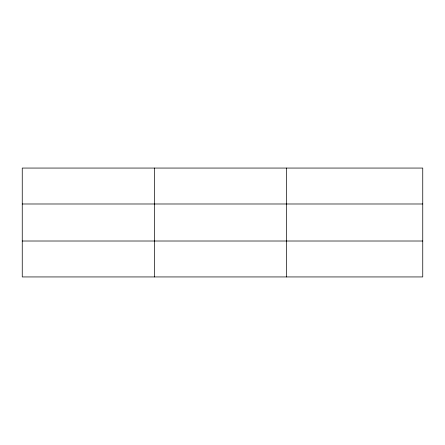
<?xml version="1.0" encoding="UTF-8"?>
<svg xmlns="http://www.w3.org/2000/svg" width="445" height="445" viewBox="0 0 445 445"><rect width="100%" height="100%" fill="white"/><g stroke="black" fill="none" stroke-linecap="round" stroke-linejoin="round"><path stroke-width="0.67" d="M422.75 203.988L422.75 168.06L22.25 168.06L22.25 276.94L422.75 276.94L422.75 203.988L22.25 203.988M22.25 241.012L422.75 241.012M286.58 168.06L286.58 276.94M154.415 168.06L154.415 276.94"/></g></svg>
